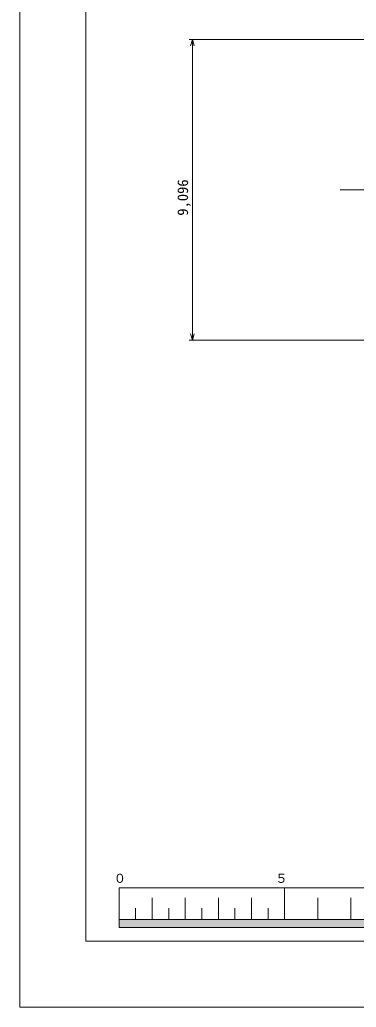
# Model space of a CAD drawing. Units: millimetres, scale not verified. Extents: x -51052 to 51048, y -29700 to 29700.
# Drawn here: x -51052 to -40887, y -29700 to 149 of the extents above; entities that cross this region are included whole.
import ezdxf
from ezdxf.enums import TextEntityAlignment as Align

# ---------------------------------------------------------------- set-up
doc = ezdxf.new("R2010")
doc.units = ezdxf.units.MM
doc.header["$LTSCALE"] = 100
doc.layers.add('0-2_sunpou', color=7, linetype='Continuous', lineweight=18)
doc.layers.add('0-4_frame', color=7, linetype='Continuous', lineweight=18)
doc.styles.add('ＭＳ ゴシック', font='')
doc.styles.get('ＭＳ ゴシック').set_extended_font_data('MS Gothic')

msp = doc.modelspace()

# ---------------------------------------------------------------- linework, layer by layer
at = {"layer": '0-2_sunpou'}
for p, q in [((-38532, -445.1), (-45936.9, -445.1)), ((-45836.9, -445.1), (-45890.8, -637.7)), ((-45836.9, -445.1), (-45787.3, -638.8)), ((-41375, -4993.1), (34822.1, -4993.1)), ((-38432, -9541.1), (-45936.9, -9541.1)), ((-45836.9, -9541.1), (-45787.3, -9347.3)), ((-43051.5, -27044), (-43051.5, -26094)), ((-47051.5, -27044), (-47051.5, -26394)), ((-46051.5, -27044), (-46051.5, -26394)), ((-45051.5, -27044), (-45051.5, -26394)), ((-44051.5, -27044), (-44051.5, -26394)), ((-42051.5, -27044), (-42051.5, -26394)), ((-41051.5, -27044), (-41051.5, -26394)), ((-47551.5, -27044), (-47551.5, -26704)), ((-46551.5, -27044), (-46551.5, -26704)), ((-45551.5, -27044), (-45551.5, -26704)), ((-44551.5, -27044), (-44551.5, -26704)), ((-43551.5, -27044), (-43551.5, -26704)), ((-48051.5, -27044), (-28051.5, -27044)), ((-48051.5, -27044), (-28051.5, -27044)), ((-48051.5, -27044), (-28051.5, -27044)), ((-28051.5, -27294), (-48051.5, -27294)), ((-28051.5, -27294), (-48051.5, -27294))]:
    msp.add_line(p, q, dxfattribs=at)
msp.add_lwpolyline([(-45836.9, -445.1), (-45836.9, -9541.1), (-45890.8, -9348.5)], dxfattribs=at)
msp.add_lwpolyline([(-48051.5, -26094), (-28051.5, -26094), (-28051.5, -27294), (-48051.5, -27294)], close=True, dxfattribs=at)
msp.add_solid([(-48051.5, -27044), (-28051.5, -27044), (-48051.5, -27294), (-28051.5, -27294)], dxfattribs=at)
at = {"layer": '0-4_frame'}
for points in [[(-51051.5, -29700.1), (51048.5, -29700.1), (51048.5, 29699.9), (-51051.5, 29699.9)], [(-49051.5, -27700.1), (49048.5, -27700.1), (49048.5, 27699.9), (-49051.5, 27699.9)]]:
    msp.add_lwpolyline(points, close=True, dxfattribs=at)

# ---------------------------------------------------------------- texts
at = {"layer": '0-2_sunpou', "style": 'ＭＳ ゴシック'}
msp.add_text('9,096', height=322.6, rotation=90, dxfattribs=at).set_placement((-45869.4, -5774.3), align=Align.BOTTOM_LEFT)
for s, p in [('０', (-48214.8, -26021.6)), ('５', (-43334.8, -26021.6))]:
    msp.add_text(s, height=274.9, dxfattribs=at).set_placement(p, align=Align.BOTTOM_LEFT)

doc.saveas('drawing.dxf')
